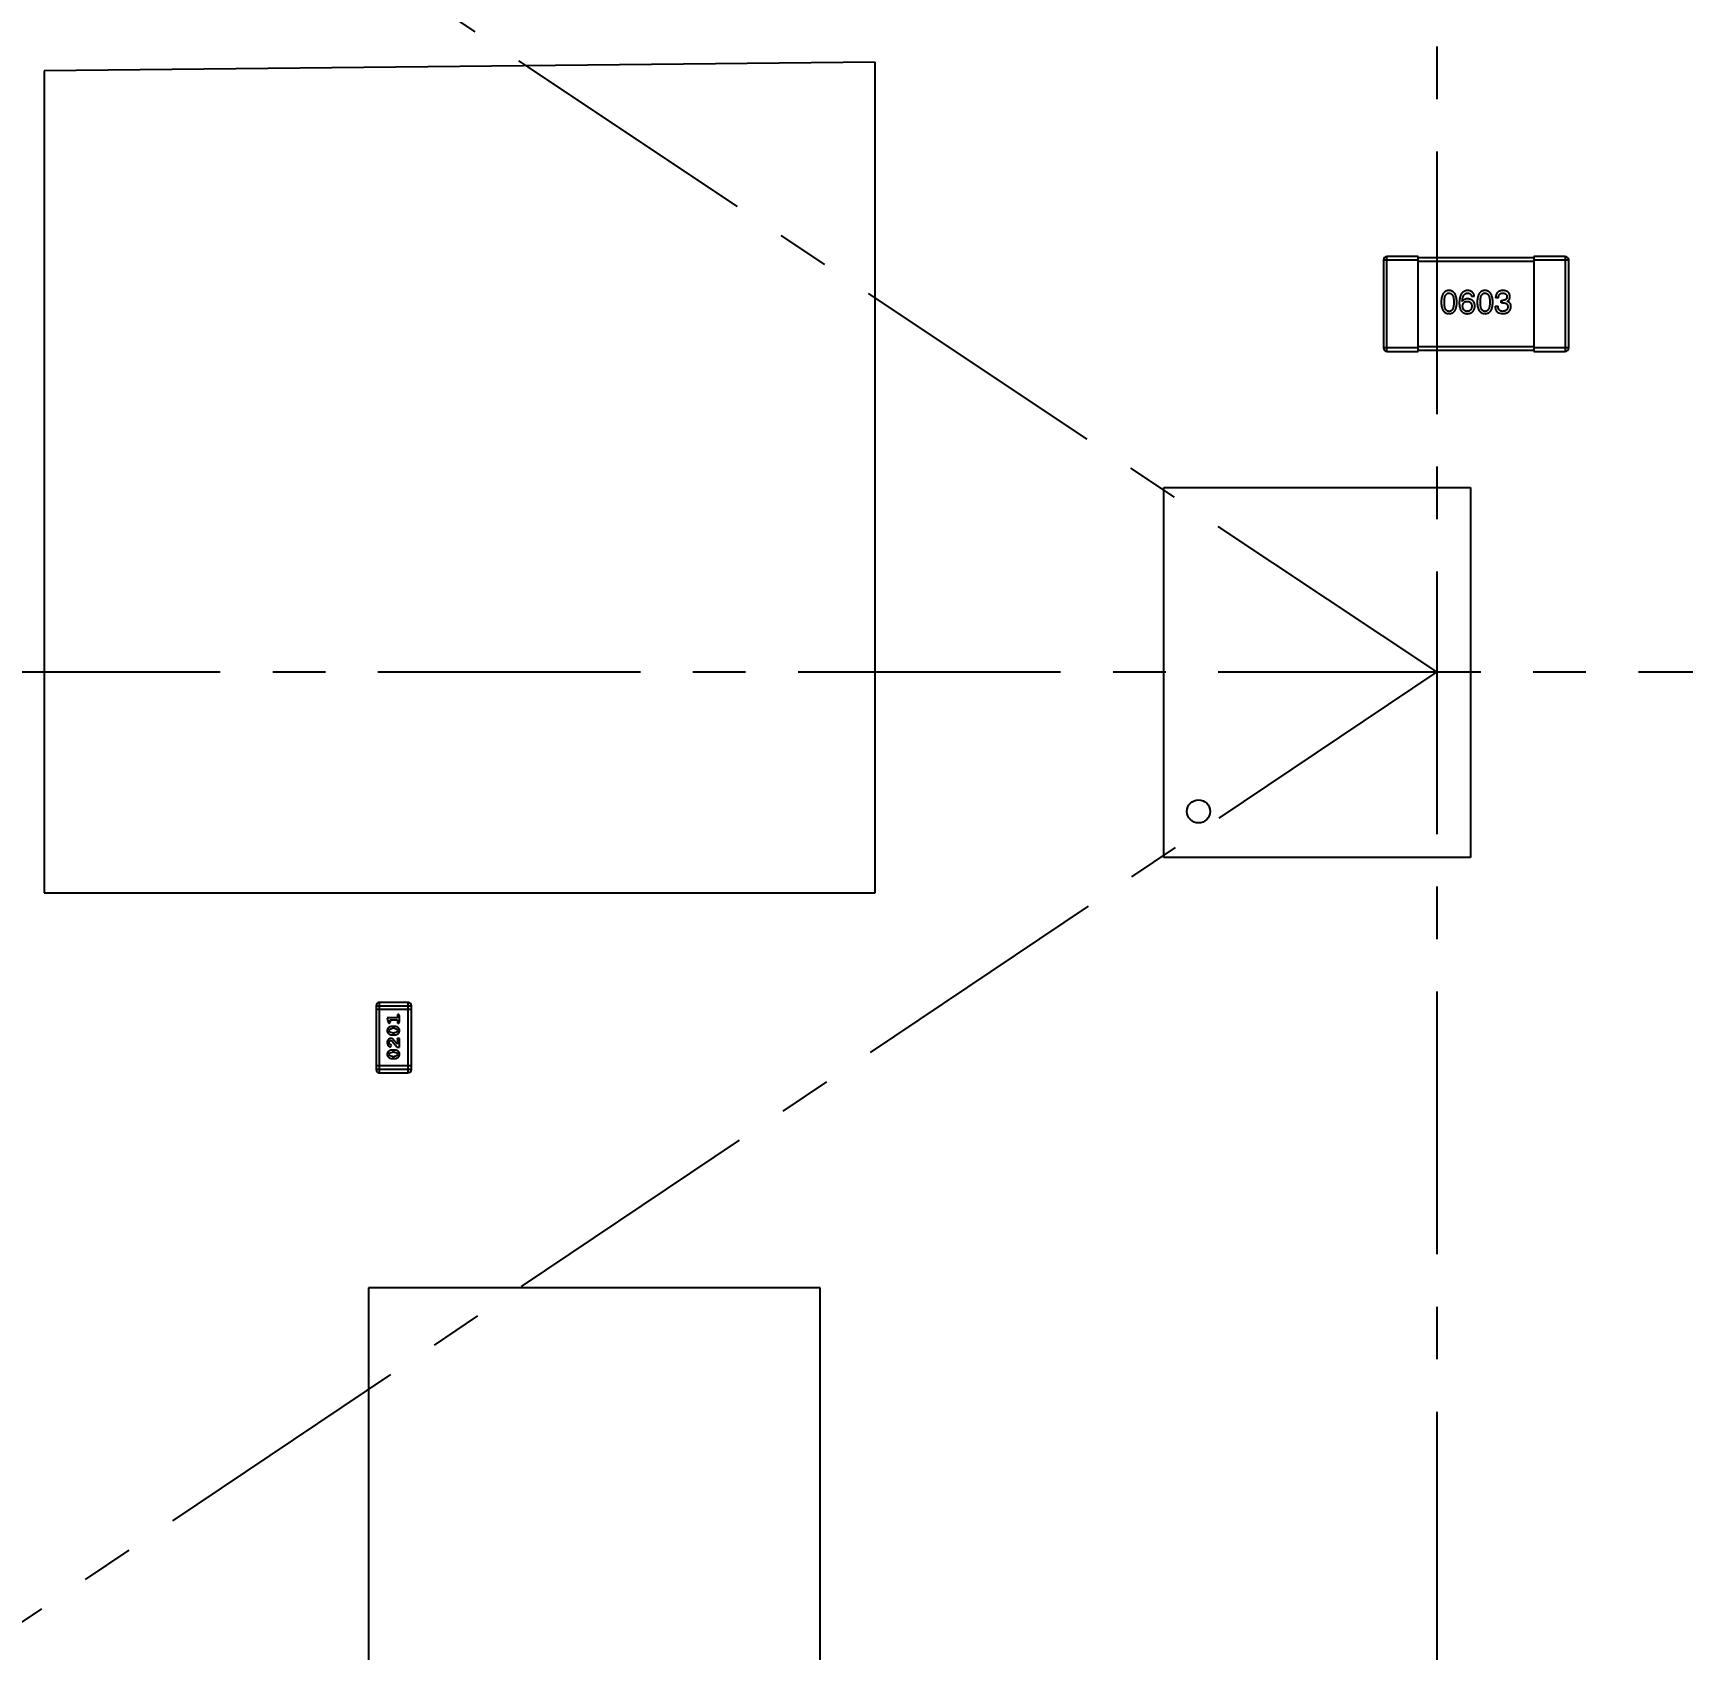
# Model space of a CAD drawing. Header units: millimetres. Extents: x -49 to 153, y -182 to -55.
# Drawn here: x 110.88 to 125.13, y -135.02 to -121.05 of the extents above; entities that cross this region are included whole.
import ezdxf

# ---------------------------------------------------------------- set-up
doc = ezdxf.new("R2010")
doc.units = ezdxf.units.MM
doc.header["$LTSCALE"] = 1.21
doc.header["$MEASUREMENT"] = 0
doc.header["$PDMODE"] = 3
doc.header["$PDSIZE"] = 0.3125
doc.linetypes.add('CENTER', pattern=[0.6, 0.375, -0.075, 0.075, -0.075])
doc.layers.get('0').update_dxf_attribs({"linetype": 'CONTINUOUS'})
doc.layers.get('DEFPOINTS').update_dxf_attribs({"linetype": 'CONTINUOUS'})
doc.layers.add('Dim', color=3, linetype='CONTINUOUS', lineweight=25)
doc.styles.get("Standard").update_dxf_attribs({"font": 'txt', "width": 0.8})
doc.dimstyles.get("Standard").update_dxf_attribs({"dimtxt": 0.15625, "dimasz": 0.1875, "dimexe": 0.125, "dimexo": 0.0625, "dimgap": 0.09, "dimtad": 0, "dimtih": 1, "dimtoh": 1, "dimzin": 4, "dimdsep": 46, "dimtxsty": 'Standard', "dimblk": '_FILLED', "dimblk1": '_FILLED', "dimblk2": '_FILLED', "dimcen": 0.09, "dimazin": 1, "dimtp": 0.01, "dimtm": 0.01, "dimtfac": 1, "dimtofl": 0, "dimtmove": 0, "dimatfit": 3, "dimldrblk": '_FILLED', "dimfxl": 1, "dimtolj": 1, "dimtzin": 4, "dimarcsym": 0})

# ---------------------------------------------------------------- blocks, each defined once
blk = doc.blocks.new('_FILLED')
at = {"color": 0, "linetype": 'ByBlock'}
blk.add_solid([(0, 0), (-1, 0.1667), (-1, -0.1667)], dxfattribs=at)
blk = doc.blocks.new('*D70')
at = {"layer": 'DEFPOINTS', "color": 0}
for p in [(123.008, -106.074), (91.696, -126.574), (95.709, -126.574)]:
    blk.add_point(p, dxfattribs=at)
at = {"layer": 'Dim', "color": 0, "lineweight": -2}
for p, q in [((122.946, -106.074), (91.571, -106.074)), ((91.696, -107.574), (91.696, -114.034)), ((91.696, -125.074), (91.696, -118.614)), ((95.647, -126.574), (91.571, -126.574))]:
    blk.add_line(p, q, dxfattribs=at)
at = {"layer": 'Dim', "color": 0, "lineweight": -2, "xscale": 1.5, "yscale": 1.5, "zscale": 1.5}
for p, rotation in [((91.696, -106.074), 90), ((91.696, -126.574), 270)]:
    blk.add_blockref('_FILLED', p, dxfattribs=dict(at, rotation=rotation))
at = {"layer": 'Dim', "color": 0, "insert": (91.696, -116.324), "char_height": 1.5, "attachment_point": 5, "rotation": 90, "line_spacing_factor": 1.5}
blk.add_mtext('\\A1;20.50', dxfattribs=at)
blk = doc.blocks.new('*D72')
at = {"layer": 'DEFPOINTS', "color": 0}
for p in [(86.192, -126.574), (96.785, -126.574), (113.401, -145.255)]:
    blk.add_point(p, dxfattribs=at)
at = {"layer": 'Dim', "color": 0, "lineweight": -2}
for p, q in [((96.723, -126.574), (86.067, -126.574)), ((86.192, -128.074), (86.192, -133.625)), ((86.192, -143.755), (86.192, -138.205)), ((113.339, -145.255), (86.067, -145.255))]:
    blk.add_line(p, q, dxfattribs=at)
at = {"layer": 'Dim', "color": 0, "lineweight": -2, "xscale": 1.5, "yscale": 1.5, "zscale": 1.5}
for p, rotation in [((86.192, -126.574), 90), ((86.192, -145.255), 270)]:
    blk.add_blockref('_FILLED', p, dxfattribs=dict(at, rotation=rotation))
at = {"layer": 'Dim', "color": 0, "insert": (86.192, -135.915), "char_height": 1.5, "attachment_point": 5, "rotation": 90, "line_spacing_factor": 1.5}
blk.add_mtext('\\A1;18.68', dxfattribs=at)
blk = doc.blocks.new('*D78')
at = {"layer": 'DEFPOINTS', "color": 0}
for p in [(146.8, -131.067), (123.008, -153.378), (123.008, -165.007)]:
    blk.add_point(p, dxfattribs=at)
at = {"layer": 'Dim', "color": 0, "lineweight": -2}
for p, q in [((146.8, -131.13), (146.8, -165.132)), ((123.008, -153.44), (123.008, -165.132)), ((124.508, -165.007), (133.014, -165.007)), ((145.3, -165.007), (136.794, -165.007))]:
    blk.add_line(p, q, dxfattribs=at)
at = {"layer": 'Dim', "color": 0, "lineweight": -2, "xscale": 1.5, "yscale": 1.5, "zscale": 1.5, "rotation": 180}
blk.add_blockref('_FILLED', (123.008, -165.007), dxfattribs=at)
at = {"layer": 'Dim', "color": 0, "lineweight": -2, "xscale": 1.5, "yscale": 1.5, "zscale": 1.5}
blk.add_blockref('_FILLED', (146.8, -165.007), dxfattribs=at)
at = {"layer": 'Dim', "color": 0, "insert": (134.904, -165.007), "char_height": 1.5, "attachment_point": 5, "line_spacing_factor": 1.5}
blk.add_mtext('\\A1;23.8', dxfattribs=at)
blk = doc.blocks.new('*D79')
at = {"layer": 'DEFPOINTS', "color": 0}
for p in [(103.988, -113.91), (95.946, -118.389), (95.709, -126.574), (123.008, -126.574), (150.698, -126.574)]:
    blk.add_point(p, dxfattribs=at)
at = {"layer": 'Dim', "color": 0, "lineweight": -2}
for p, q in [((103.936, -113.875), (99.37, -110.835)), ((95.647, -126.574), (94.61, -126.574))]:
    blk.add_line(p, q, dxfattribs=at)
for start, end in [(149.3821, 160.1502), (166.1919, 176.9599)]:
    blk.add_arc((123.008, -126.574), 28.273, start, end, dxfattribs=at)
at = {"layer": 'Dim', "color": 0, "lineweight": -2, "xscale": 1.5, "yscale": 1.5, "zscale": 1.5}
for p, rotation in [((99.474, -110.904), 57.86208909579157), ((94.735, -126.574), 268.4799565881056)]:
    blk.add_blockref('_FILLED', p, dxfattribs=dict(at, rotation=rotation))
at = {"layer": 'Dim', "color": 0, "insert": (95.946, -118.389), "char_height": 1.5, "attachment_point": 5, "rotation": 73.171}
blk.add_mtext('\\A1;34%%d', dxfattribs=at)
blk = doc.blocks.new('*D80')
at = {"layer": 'DEFPOINTS', "color": 0}
for p in [(95.709, -126.574), (123.008, -126.574), (150.698, -126.574), (95.977, -134.809), (104.099, -139.273)]:
    blk.add_point(p, dxfattribs=at)
at = {"layer": 'Dim', "color": 0, "lineweight": -2}
for p, q in [((95.647, -126.574), (94.626, -126.574)), ((104.047, -139.308), (99.446, -142.398))]:
    blk.add_line(p, q, dxfattribs=at)
for start, end in [(183.0418, 193.9194), (199.9645, 210.8421)]:
    blk.add_arc((123.008, -126.574), 28.257, start, end, dxfattribs=at)
at = {"layer": 'Dim', "color": 0, "lineweight": -2, "xscale": 1.5, "yscale": 1.5, "zscale": 1.5}
for p, rotation in [((94.751, -126.574), 91.52090279416298), ((99.55, -142.328), 302.3630280277945)]:
    blk.add_blockref('_FILLED', p, dxfattribs=dict(at, rotation=rotation))
at = {"layer": 'Dim', "color": 0, "insert": (95.977, -134.809), "char_height": 1.5, "attachment_point": 5, "rotation": 286.942}
blk.add_mtext('\\A1;34%%d', dxfattribs=at)
blk = doc.blocks.new('*D86')
at = {"layer": 'DEFPOINTS', "color": 0}
for p in [(99.993, -126.574), (123.008, -153.503), (123.008, -165.007)]:
    blk.add_point(p, dxfattribs=at)
at = {"layer": 'Dim', "color": 0, "lineweight": -2}
for p, q in [((99.993, -126.637), (99.993, -165.132)), ((123.008, -153.565), (123.008, -165.132)), ((101.493, -165.007), (109.71, -165.007)), ((121.508, -165.007), (113.29, -165.007))]:
    blk.add_line(p, q, dxfattribs=at)
at = {"layer": 'Dim', "color": 0, "lineweight": -2, "xscale": 1.5, "yscale": 1.5, "zscale": 1.5, "rotation": 180}
blk.add_blockref('_FILLED', (99.993, -165.007), dxfattribs=at)
at = {"layer": 'Dim', "color": 0, "lineweight": -2, "xscale": 1.5, "yscale": 1.5, "zscale": 1.5}
blk.add_blockref('_FILLED', (123.008, -165.007), dxfattribs=at)
at = {"layer": 'Dim', "color": 0, "insert": (111.5, -165.007), "char_height": 1.5, "attachment_point": 5, "line_spacing_factor": 1.5}
blk.add_mtext('\\A1;23.0', dxfattribs=at)
blk = doc.blocks.new('*D87')
at = {"layer": 'DEFPOINTS', "color": 0}
for p in [(123.005, -103.562), (83.971, -149.587), (123.005, -149.587)]:
    blk.add_point(p, dxfattribs=at)
at = {"layer": 'Dim', "color": 0, "lineweight": -2}
for p, q in [((122.942, -103.562), (83.846, -103.562)), ((83.971, -105.062), (83.971, -124.184)), ((83.971, -148.087), (83.971, -128.964)), ((122.942, -149.587), (83.846, -149.587))]:
    blk.add_line(p, q, dxfattribs=at)
at = {"layer": 'Dim', "color": 0, "lineweight": -2, "xscale": 1.5, "yscale": 1.5, "zscale": 1.5}
for p, rotation in [((83.971, -103.562), 90), ((83.971, -149.587), 270)]:
    blk.add_blockref('_FILLED', p, dxfattribs=dict(at, rotation=rotation))
at = {"layer": 'Dim', "color": 0, "insert": (83.971, -126.574), "char_height": 1.5, "attachment_point": 5, "rotation": 90, "line_spacing_factor": 1.5}
blk.add_mtext('\\A1;%%C46.0', dxfattribs=at)

msp = doc.modelspace()

# ---------------------------------------------------------------- linework, layer by layer
at = {"color": 4, "linetype": 'CENTER', "ltscale": 5}
for p, q in [((123.008, -100.297), (123.008, -153.378)), ((123.008, -126.574), (103.988, -113.91)), ((95.709, -126.574), (150.698, -126.574)), ((123.008, -126.574), (104.099, -139.273))]:
    msp.add_line(p, q, dxfattribs=at)
at = {"color": 6, "linetype": 'Continuous'}
for p, q in [((118.155, -121.304), (110.976, -121.38)), ((110.976, -121.38), (110.977, -128.484)), ((118.156, -128.483), (118.155, -121.304)), ((122.547, -123.014), (122.547, -123.774)), ((122.547, -123.014), (122.847, -123.014)), ((122.577, -123.804), (122.577, -122.984)), ((122.847, -122.984), (122.577, -122.984)), ((122.847, -123.804), (122.847, -122.984)), ((123.847, -122.994), (122.847, -122.994)), ((122.847, -123.024), (123.847, -123.024)), ((123.847, -122.984), (123.847, -123.804)), ((124.117, -122.984), (123.847, -122.984)), ((123.847, -123.014), (124.147, -123.014)), ((124.117, -122.984), (124.117, -123.804)), ((124.147, -123.774), (124.147, -123.014)), ((123.228, -123.374), (123.227, -123.373)), ((123.332, -123.33), (123.308, -123.33)), ((123.54, -123.342), (123.516, -123.342)), ((123.564, -123.384), (123.564, -123.363)), ((123.564, -123.363), (123.577, -123.363)), ((123.616, -123.37), (123.616, -123.371)), ((123.512, -123.414), (123.537, -123.414)), ((123.541, -123.471), (123.577, -123.478)), ((123.576, -123.384), (123.564, -123.384)), ((122.847, -123.774), (122.547, -123.774)), ((122.577, -123.804), (122.847, -123.804)), ((123.847, -123.764), (122.847, -123.764)), ((122.847, -123.794), (123.847, -123.794)), ((124.147, -123.774), (123.847, -123.774)), ((123.847, -123.804), (124.117, -123.804)), ((120.649, -128.179), (120.648, -124.979)), ((120.648, -124.979), (123.298, -124.979)), ((123.298, -124.979), (123.299, -128.179)), ((123.299, -128.179), (120.649, -128.179)), ((110.977, -128.484), (118.156, -128.483)), ((113.844, -129.46), (113.844, -130.009)), ((113.844, -129.46), (114.149, -129.46)), ((114.149, -129.491), (113.844, -129.491)), ((113.874, -130.039), (113.874, -129.43)), ((114.118, -129.43), (113.874, -129.43)), ((114.118, -129.43), (114.118, -130.039)), ((114.149, -130.009), (114.149, -129.46)), ((113.94, -129.563), (113.949, -129.6)), ((114.028, -129.563), (113.94, -129.563)), ((113.959, -129.609), (113.968, -129.601)), ((113.967, -129.595), (113.963, -129.58)), ((113.963, -129.58), (114.028, -129.58)), ((113.968, -129.601), (113.967, -129.595)), ((114.002, -129.637), (113.984, -129.637)), ((114.028, -129.546), (114.028, -129.563)), ((114.028, -129.58), (114.028, -129.598)), ((114.045, -129.598), (114.045, -129.546)), ((113.957, -129.674), (113.962, -129.662)), ((113.963, -129.686), (113.957, -129.674)), ((113.962, -129.793), (113.957, -129.778)), ((113.962, -129.662), (113.984, -129.654)), ((113.984, -129.694), (113.963, -129.686)), ((113.971, -129.758), (113.981, -129.763)), ((113.981, -129.763), (114.026, -129.818)), ((114.002, -129.654), (113.984, -129.654)), ((113.984, -129.694), (114.002, -129.694)), ((113.984, -129.711), (114.002, -129.711)), ((114.028, -129.791), (114.001, -129.758)), ((114.002, -129.654), (114.023, -129.662)), ((114.024, -129.686), (114.002, -129.694)), ((114.023, -129.662), (114.029, -129.674)), ((114.029, -129.674), (114.024, -129.686)), ((114.024, -129.75), (114.028, -129.755)), ((114.028, -129.755), (114.028, -129.791)), ((114.045, -129.741), (114.037, -129.741)), ((114.045, -129.818), (114.045, -129.741)), ((113.957, -129.879), (113.962, -129.866)), ((113.963, -129.891), (113.957, -129.879)), ((113.971, -129.798), (113.962, -129.793)), ((113.962, -129.866), (113.984, -129.859)), ((113.984, -129.898), (113.963, -129.891)), ((113.969, -129.815), (113.977, -129.806)), ((113.977, -129.806), (113.971, -129.798)), ((114.002, -129.842), (113.984, -129.842)), ((114.002, -129.859), (113.984, -129.859)), ((113.984, -129.898), (114.002, -129.898)), ((113.984, -129.916), (114.002, -129.916)), ((114.002, -129.859), (114.023, -129.866)), ((114.024, -129.891), (114.002, -129.898)), ((114.023, -129.866), (114.029, -129.878)), ((114.029, -129.878), (114.024, -129.891)), ((114.026, -129.818), (114.045, -129.818)), ((114.149, -129.978), (113.844, -129.978)), ((114.149, -130.009), (113.844, -130.009)), ((113.874, -130.039), (114.118, -130.039)), ((113.779, -131.897), (113.779, -136.998)), ((117.68, -131.897), (113.779, -131.897)), ((117.68, -136.998), (117.68, -131.897))]:
    msp.add_line(p, q, dxfattribs=at)
msp.add_circle((120.949, -127.779), 0.1, dxfattribs=at)
at = {"color": 7, "linetype": 'Continuous'}
msp.add_arc((123.008, -126.574), 24.48, 100.9793, 79.0159, dxfattribs=at)
at = {"color": 6, "linetype": 'Continuous'}
for centre, radius, start, end in [((122.577, -123.014), 0.03, 90.0045, 180.0045), ((124.117, -123.014), 0.03, 0.0045, 90.0045), ((122.577, -123.774), 0.03, 180.0045, 270.0045), ((124.117, -123.774), 0.03, 270.0045, 0.0045), ((113.874, -129.46), 0.0305, 90.0045, 180.0045), ((114.118, -129.46), 0.0305, 0.0045, 90.0045), ((113.874, -130.009), 0.0305, 180.0045, 270.0045), ((114.118, -130.009), 0.0305, 270.0045, 0.0045)]:
    msp.add_arc(centre, radius, start, end, dxfattribs=at)
for points, knots in [([(123.113, -123.278), (123.111, -123.278), (123.105, -123.278), (123.098, -123.279), (123.091, -123.281), (123.084, -123.284), (123.078, -123.288), (123.073, -123.292), (123.068, -123.297), (123.063, -123.304), (123.059, -123.31), (123.056, -123.318), (123.053, -123.326), (123.05, -123.335), (123.048, -123.345), (123.047, -123.356), (123.046, -123.367), (123.046, -123.375), (123.046, -123.379)], [0, 0, 0, 0, 0.057911, 0.113262, 0.165956, 0.217443, 0.268511, 0.319665, 0.372, 0.426129, 0.483365, 0.543779, 0.607756, 0.676562, 0.749704, 0.827713, 0.911177, 1, 1, 1, 1]), ([(123.073, -123.379), (123.073, -123.376), (123.073, -123.37), (123.073, -123.361), (123.074, -123.353), (123.075, -123.345), (123.077, -123.338), (123.078, -123.331), (123.08, -123.325), (123.083, -123.32), (123.085, -123.316), (123.088, -123.312), (123.092, -123.308), (123.095, -123.305), (123.099, -123.303), (123.104, -123.302), (123.108, -123.301), (123.112, -123.301), (123.113, -123.3)], [0, 0, 0, 0, 0.096452, 0.187278, 0.271765, 0.350519, 0.423437, 0.491321, 0.554011, 0.612224, 0.666281, 0.717003, 0.764884, 0.811423, 0.856783, 0.902993, 0.950236, 1, 1, 1, 1]), ([(123.181, -123.379), (123.181, -123.375), (123.181, -123.367), (123.179, -123.356), (123.178, -123.345), (123.176, -123.336), (123.173, -123.327), (123.17, -123.318), (123.167, -123.311), (123.163, -123.304), (123.158, -123.298), (123.153, -123.293), (123.148, -123.288), (123.142, -123.285), (123.135, -123.282), (123.128, -123.279), (123.121, -123.278), (123.116, -123.278), (123.113, -123.278)], [0, 0, 0, 0, 0.088475, 0.171606, 0.249595, 0.322626, 0.391327, 0.455765, 0.516374, 0.573675, 0.628522, 0.681161, 0.732559, 0.783563, 0.83504, 0.887639, 0.942585, 1, 1, 1, 1]), ([(123.113, -123.3), (123.115, -123.301), (123.118, -123.301), (123.123, -123.302), (123.127, -123.303), (123.132, -123.305), (123.135, -123.308), (123.139, -123.312), (123.142, -123.316), (123.145, -123.32), (123.147, -123.325), (123.149, -123.331), (123.151, -123.338), (123.152, -123.345), (123.153, -123.353), (123.154, -123.361), (123.155, -123.37), (123.155, -123.376), (123.155, -123.379)], [0, 0, 0, 0, 0.050604, 0.098688, 0.145699, 0.191791, 0.238625, 0.286717, 0.337546, 0.391814, 0.449755, 0.512106, 0.579685, 0.652048, 0.730262, 0.814146, 0.904281, 1, 1, 1, 1]), ([(123.274, -123.278), (123.271, -123.278), (123.266, -123.278), (123.258, -123.279), (123.25, -123.282), (123.243, -123.285), (123.237, -123.289), (123.231, -123.293), (123.226, -123.299), (123.221, -123.305), (123.217, -123.312), (123.213, -123.32), (123.21, -123.329), (123.207, -123.338), (123.205, -123.348), (123.204, -123.359), (123.202, -123.371), (123.202, -123.379), (123.202, -123.384)], [0, 0, 0, 0, 0.058957, 0.115262, 0.16907, 0.221312, 0.273147, 0.324961, 0.377649, 0.432026, 0.488925, 0.549039, 0.612912, 0.680653, 0.753056, 0.830314, 0.912483, 1, 1, 1, 1]), ([(123.227, -123.373), (123.227, -123.37), (123.228, -123.364), (123.229, -123.356), (123.23, -123.349), (123.232, -123.342), (123.234, -123.336), (123.236, -123.33), (123.238, -123.324), (123.241, -123.32), (123.244, -123.315), (123.247, -123.312), (123.251, -123.308), (123.255, -123.306), (123.26, -123.304), (123.264, -123.302), (123.269, -123.301), (123.272, -123.301), (123.274, -123.3)], [0, 0, 0, 0, 0.089218, 0.173709, 0.252753, 0.326963, 0.397099, 0.462534, 0.524018, 0.582178, 0.637235, 0.689955, 0.741228, 0.791618, 0.841661, 0.892925, 0.945259, 1, 1, 1, 1]), ([(123.274, -123.35), (123.272, -123.35), (123.266, -123.35), (123.259, -123.351), (123.252, -123.353), (123.246, -123.355), (123.241, -123.359), (123.236, -123.363), (123.232, -123.368), (123.229, -123.372), (123.228, -123.374)], [0, 0, 0, 0, 0.144617, 0.279572, 0.40596, 0.526097, 0.64389, 0.760003, 0.877724, 1, 1, 1, 1]), ([(123.23, -123.414), (123.231, -123.412), (123.231, -123.409), (123.231, -123.404), (123.233, -123.4), (123.234, -123.396), (123.235, -123.392), (123.237, -123.389), (123.239, -123.386), (123.242, -123.383), (123.244, -123.38), (123.247, -123.378), (123.251, -123.376), (123.254, -123.375), (123.258, -123.373), (123.262, -123.372), (123.266, -123.372), (123.269, -123.372), (123.271, -123.372)], [0, 0, 0, 0, 0.076072, 0.148369, 0.216753, 0.281358, 0.342792, 0.401604, 0.458929, 0.514444, 0.569818, 0.625343, 0.681554, 0.739608, 0.800134, 0.863477, 0.929547, 1, 1, 1, 1]), ([(123.271, -123.372), (123.272, -123.372), (123.275, -123.372), (123.28, -123.372), (123.284, -123.373), (123.287, -123.374), (123.291, -123.376), (123.294, -123.378), (123.297, -123.38), (123.299, -123.382), (123.302, -123.385), (123.304, -123.388), (123.306, -123.392), (123.307, -123.395), (123.308, -123.399), (123.309, -123.404), (123.31, -123.408), (123.31, -123.411), (123.31, -123.413)], [0, 0, 0, 0, 0.069884, 0.136529, 0.199638, 0.259844, 0.317774, 0.374356, 0.430026, 0.485148, 0.5409, 0.597889, 0.657472, 0.718614, 0.783613, 0.85129, 0.923712, 1, 1, 1, 1]), ([(123.332, -123.33), (123.332, -123.328), (123.331, -123.324), (123.33, -123.318), (123.329, -123.313), (123.327, -123.308), (123.324, -123.304), (123.321, -123.3), (123.318, -123.296), (123.315, -123.292), (123.311, -123.289), (123.307, -123.286), (123.302, -123.284), (123.297, -123.282), (123.292, -123.28), (123.286, -123.279), (123.28, -123.278), (123.276, -123.278), (123.274, -123.278)], [0, 0, 0, 0, 0.06947, 0.136096, 0.199592, 0.260665, 0.319672, 0.377156, 0.433415, 0.489984, 0.546535, 0.604276, 0.663499, 0.725182, 0.788953, 0.855683, 0.926216, 1, 1, 1, 1]), ([(123.274, -123.3), (123.276, -123.301), (123.281, -123.301), (123.287, -123.302), (123.292, -123.304), (123.297, -123.308), (123.301, -123.312), (123.304, -123.317), (123.307, -123.323), (123.308, -123.328), (123.308, -123.33)], [0, 0, 0, 0, 0.136586, 0.261496, 0.378089, 0.490612, 0.605522, 0.725767, 0.8561, 1, 1, 1, 1]), ([(123.336, -123.412), (123.336, -123.41), (123.336, -123.405), (123.335, -123.398), (123.334, -123.392), (123.332, -123.386), (123.33, -123.381), (123.327, -123.376), (123.324, -123.371), (123.32, -123.367), (123.316, -123.364), (123.311, -123.36), (123.306, -123.358), (123.301, -123.355), (123.295, -123.353), (123.288, -123.352), (123.281, -123.35), (123.277, -123.35), (123.274, -123.35)], [0, 0, 0, 0, 0.071527, 0.139094, 0.20346, 0.264939, 0.323904, 0.381383, 0.437591, 0.493343, 0.549401, 0.606085, 0.664838, 0.725424, 0.788712, 0.855452, 0.925772, 1, 1, 1, 1]), ([(123.424, -123.278), (123.422, -123.278), (123.416, -123.278), (123.409, -123.279), (123.402, -123.281), (123.395, -123.284), (123.389, -123.288), (123.384, -123.292), (123.379, -123.297), (123.374, -123.304), (123.37, -123.31), (123.367, -123.318), (123.364, -123.326), (123.361, -123.335), (123.359, -123.345), (123.358, -123.356), (123.357, -123.367), (123.357, -123.375), (123.356, -123.379)], [0, 0, 0, 0, 0.057911, 0.113262, 0.165956, 0.217443, 0.268511, 0.319665, 0.372, 0.426129, 0.483365, 0.543779, 0.607756, 0.676562, 0.749704, 0.827713, 0.911177, 1, 1, 1, 1]), ([(123.384, -123.379), (123.384, -123.376), (123.384, -123.37), (123.384, -123.361), (123.385, -123.353), (123.386, -123.345), (123.388, -123.338), (123.389, -123.331), (123.391, -123.325), (123.394, -123.32), (123.396, -123.316), (123.399, -123.312), (123.403, -123.308), (123.406, -123.305), (123.41, -123.303), (123.415, -123.302), (123.419, -123.301), (123.423, -123.301), (123.424, -123.3)], [0, 0, 0, 0, 0.096452, 0.187278, 0.271765, 0.350519, 0.423437, 0.491321, 0.554011, 0.612224, 0.666281, 0.717003, 0.764884, 0.811423, 0.856783, 0.902993, 0.950236, 1, 1, 1, 1]), ([(123.492, -123.379), (123.492, -123.375), (123.491, -123.367), (123.49, -123.356), (123.489, -123.345), (123.487, -123.336), (123.484, -123.327), (123.481, -123.318), (123.478, -123.311), (123.474, -123.304), (123.469, -123.298), (123.464, -123.293), (123.459, -123.288), (123.453, -123.285), (123.446, -123.282), (123.439, -123.279), (123.432, -123.278), (123.427, -123.278), (123.424, -123.278)], [0, 0, 0, 0, 0.088475, 0.171606, 0.249595, 0.322626, 0.391327, 0.455765, 0.516374, 0.573675, 0.628522, 0.681161, 0.732559, 0.783563, 0.83504, 0.887639, 0.942585, 1, 1, 1, 1]), ([(123.424, -123.3), (123.426, -123.301), (123.429, -123.301), (123.434, -123.302), (123.438, -123.303), (123.442, -123.305), (123.446, -123.308), (123.45, -123.311), (123.453, -123.316), (123.455, -123.32), (123.458, -123.325), (123.46, -123.331), (123.462, -123.338), (123.463, -123.345), (123.464, -123.353), (123.465, -123.361), (123.466, -123.37), (123.466, -123.376), (123.466, -123.379)], [0, 0, 0, 0, 0.050604, 0.098688, 0.145699, 0.191791, 0.238625, 0.286717, 0.337546, 0.391814, 0.449755, 0.512106, 0.579685, 0.652048, 0.730262, 0.814146, 0.904281, 1, 1, 1, 1]), ([(123.58, -123.277), (123.577, -123.278), (123.572, -123.278), (123.565, -123.279), (123.558, -123.28), (123.552, -123.282), (123.547, -123.284), (123.541, -123.287), (123.537, -123.29), (123.533, -123.294), (123.529, -123.298), (123.526, -123.303), (123.523, -123.308), (123.52, -123.314), (123.519, -123.321), (123.517, -123.327), (123.516, -123.334), (123.516, -123.339), (123.516, -123.342)], [0, 0, 0, 0, 0.073232, 0.142595, 0.207997, 0.270074, 0.329156, 0.386529, 0.441846, 0.496976, 0.551877, 0.607941, 0.665637, 0.725446, 0.788542, 0.855101, 0.925196, 1, 1, 1, 1]), ([(123.54, -123.342), (123.54, -123.34), (123.54, -123.337), (123.541, -123.332), (123.542, -123.328), (123.543, -123.324), (123.544, -123.32), (123.546, -123.317), (123.548, -123.314), (123.55, -123.311), (123.553, -123.308), (123.556, -123.306), (123.559, -123.304), (123.562, -123.303), (123.566, -123.302), (123.57, -123.301), (123.574, -123.301), (123.577, -123.3), (123.578, -123.3)], [0, 0, 0, 0, 0.078134, 0.15164, 0.221358, 0.286689, 0.348614, 0.407697, 0.464247, 0.520153, 0.574432, 0.629291, 0.684538, 0.742032, 0.801329, 0.863637, 0.930123, 1, 1, 1, 1]), ([(123.615, -123.331), (123.614, -123.332), (123.614, -123.335), (123.614, -123.338), (123.613, -123.341), (123.612, -123.344), (123.611, -123.347), (123.609, -123.35), (123.607, -123.352), (123.605, -123.354), (123.602, -123.356), (123.6, -123.358), (123.597, -123.359), (123.593, -123.36), (123.59, -123.361), (123.586, -123.362), (123.582, -123.363), (123.579, -123.363), (123.577, -123.363)], [0, 0, 0, 0, 0.067741, 0.131599, 0.192143, 0.249977, 0.306453, 0.361639, 0.416449, 0.471489, 0.527582, 0.584873, 0.644974, 0.70814, 0.77492, 0.845909, 0.920585, 1, 1, 1, 1]), ([(123.578, -123.3), (123.58, -123.301), (123.583, -123.301), (123.586, -123.301), (123.59, -123.302), (123.593, -123.303), (123.597, -123.304), (123.599, -123.305), (123.602, -123.307), (123.604, -123.309), (123.607, -123.311), (123.608, -123.313), (123.61, -123.315), (123.612, -123.318), (123.613, -123.321), (123.614, -123.324), (123.614, -123.328), (123.614, -123.33), (123.615, -123.331)], [0, 0, 0, 0, 0.078051, 0.151197, 0.220412, 0.286742, 0.34933, 0.409464, 0.467368, 0.52298, 0.578639, 0.633998, 0.690142, 0.746855, 0.805868, 0.867776, 0.932345, 1, 1, 1, 1]), ([(123.64, -123.329), (123.64, -123.327), (123.639, -123.323), (123.638, -123.317), (123.637, -123.312), (123.635, -123.307), (123.633, -123.303), (123.63, -123.299), (123.627, -123.295), (123.623, -123.291), (123.619, -123.288), (123.615, -123.286), (123.61, -123.283), (123.605, -123.281), (123.599, -123.28), (123.593, -123.279), (123.586, -123.278), (123.582, -123.278), (123.58, -123.277)], [0, 0, 0, 0, 0.067521, 0.132139, 0.193339, 0.252064, 0.309083, 0.364848, 0.420021, 0.475612, 0.532002, 0.589602, 0.649896, 0.712634, 0.778603, 0.848416, 0.922155, 1, 1, 1, 1]), ([(123.616, -123.37), (123.618, -123.369), (123.621, -123.368), (123.626, -123.364), (123.63, -123.36), (123.634, -123.355), (123.636, -123.349), (123.638, -123.343), (123.64, -123.336), (123.64, -123.331), (123.64, -123.329)], [0, 0, 0, 0, 0.125227, 0.244792, 0.361427, 0.478215, 0.59667, 0.722058, 0.856314, 1, 1, 1, 1]), ([(123.648, -123.416), (123.648, -123.415), (123.648, -123.412), (123.648, -123.408), (123.647, -123.404), (123.646, -123.4), (123.645, -123.397), (123.644, -123.394), (123.642, -123.39), (123.64, -123.388), (123.638, -123.385), (123.636, -123.382), (123.633, -123.38), (123.63, -123.378), (123.627, -123.376), (123.623, -123.374), (123.62, -123.373), (123.617, -123.372), (123.616, -123.371)], [0, 0, 0, 0, 0.071215, 0.138707, 0.20396, 0.266995, 0.327734, 0.387609, 0.445602, 0.503345, 0.561136, 0.618597, 0.677672, 0.738255, 0.799989, 0.863961, 0.930555, 1, 1, 1, 1]), ([(123.046, -123.379), (123.046, -123.383), (123.046, -123.391), (123.047, -123.402), (123.048, -123.412), (123.05, -123.422), (123.053, -123.43), (123.056, -123.438), (123.059, -123.446), (123.063, -123.452), (123.068, -123.458), (123.073, -123.463), (123.078, -123.468), (123.084, -123.471), (123.091, -123.474), (123.098, -123.476), (123.105, -123.477), (123.111, -123.477), (123.113, -123.478)], [0, 0, 0, 0, 0.087693, 0.170223, 0.247496, 0.319826, 0.387768, 0.451403, 0.511459, 0.568358, 0.622671, 0.675251, 0.726739, 0.778422, 0.830759, 0.884394, 0.940865, 1, 1, 1, 1]), ([(123.113, -123.458), (123.112, -123.458), (123.108, -123.458), (123.104, -123.457), (123.099, -123.455), (123.096, -123.453), (123.092, -123.45), (123.088, -123.447), (123.085, -123.443), (123.083, -123.438), (123.08, -123.433), (123.078, -123.427), (123.077, -123.421), (123.075, -123.413), (123.074, -123.406), (123.073, -123.397), (123.073, -123.389), (123.073, -123.382), (123.073, -123.379)], [0, 0, 0, 0, 0.049766, 0.097012, 0.143225, 0.188786, 0.235079, 0.282962, 0.333687, 0.387747, 0.445963, 0.508657, 0.576545, 0.649868, 0.72822, 0.812712, 0.903543, 1, 1, 1, 1]), ([(123.113, -123.478), (123.116, -123.477), (123.121, -123.477), (123.129, -123.476), (123.136, -123.474), (123.142, -123.471), (123.148, -123.468), (123.154, -123.463), (123.159, -123.458), (123.163, -123.452), (123.167, -123.446), (123.171, -123.438), (123.174, -123.43), (123.176, -123.422), (123.178, -123.412), (123.18, -123.402), (123.181, -123.391), (123.181, -123.383), (123.181, -123.379)], [0, 0, 0, 0, 0.059134, 0.115603, 0.169236, 0.221572, 0.273254, 0.32474, 0.377319, 0.431815, 0.488555, 0.548609, 0.612242, 0.680182, 0.75251, 0.829782, 0.91231, 1, 1, 1, 1]), ([(123.155, -123.379), (123.155, -123.382), (123.155, -123.388), (123.154, -123.397), (123.153, -123.405), (123.152, -123.413), (123.151, -123.42), (123.149, -123.426), (123.147, -123.432), (123.145, -123.438), (123.142, -123.442), (123.139, -123.446), (123.135, -123.45), (123.132, -123.453), (123.127, -123.455), (123.123, -123.457), (123.118, -123.458), (123.115, -123.458), (123.113, -123.458)], [0, 0, 0, 0, 0.094834, 0.184067, 0.267029, 0.344713, 0.417334, 0.484367, 0.546941, 0.604717, 0.65953, 0.710539, 0.759381, 0.806382, 0.853027, 0.900623, 0.949121, 1, 1, 1, 1]), ([(123.202, -123.384), (123.202, -123.387), (123.202, -123.394), (123.203, -123.404), (123.204, -123.413), (123.206, -123.422), (123.207, -123.43), (123.21, -123.438), (123.213, -123.445), (123.215, -123.449), (123.216, -123.451)], [0, 0, 0, 0, 0.151498, 0.29521, 0.430242, 0.557137, 0.677306, 0.790845, 0.898111, 1, 1, 1, 1]), ([(123.216, -123.451), (123.218, -123.453), (123.221, -123.457), (123.226, -123.462), (123.232, -123.467), (123.238, -123.471), (123.245, -123.473), (123.252, -123.476), (123.26, -123.477), (123.265, -123.477), (123.268, -123.478)], [0, 0, 0, 0, 0.125033, 0.246266, 0.36603, 0.485265, 0.606781, 0.732144, 0.862551, 1, 1, 1, 1]), ([(123.272, -123.458), (123.27, -123.458), (123.267, -123.458), (123.263, -123.457), (123.259, -123.456), (123.255, -123.455), (123.251, -123.453), (123.248, -123.451), (123.245, -123.449), (123.242, -123.446), (123.239, -123.444), (123.237, -123.44), (123.235, -123.437), (123.234, -123.433), (123.233, -123.429), (123.232, -123.424), (123.231, -123.419), (123.231, -123.416), (123.23, -123.414)], [0, 0, 0, 0, 0.070403, 0.137196, 0.200053, 0.260887, 0.31876, 0.37535, 0.430743, 0.485927, 0.541678, 0.598832, 0.657726, 0.719441, 0.783504, 0.851852, 0.923533, 1, 1, 1, 1]), ([(123.268, -123.478), (123.27, -123.478), (123.276, -123.478), (123.284, -123.477), (123.291, -123.476), (123.297, -123.474), (123.303, -123.472), (123.308, -123.469), (123.313, -123.465), (123.316, -123.463), (123.317, -123.461)], [0, 0, 0, 0, 0.156782, 0.301945, 0.436395, 0.561474, 0.678489, 0.78853, 0.894967, 1, 1, 1, 1]), ([(123.31, -123.413), (123.31, -123.415), (123.31, -123.418), (123.309, -123.423), (123.308, -123.428), (123.307, -123.432), (123.306, -123.436), (123.304, -123.439), (123.302, -123.443), (123.3, -123.446), (123.297, -123.448), (123.294, -123.451), (123.291, -123.453), (123.288, -123.454), (123.284, -123.456), (123.28, -123.457), (123.276, -123.457), (123.273, -123.458), (123.272, -123.458)], [0, 0, 0, 0, 0.078863, 0.153308, 0.223539, 0.289857, 0.35341, 0.413572, 0.471721, 0.528235, 0.584279, 0.638781, 0.69466, 0.751251, 0.809198, 0.869697, 0.933318, 1, 1, 1, 1]), ([(123.317, -123.461), (123.318, -123.459), (123.321, -123.456), (123.326, -123.45), (123.329, -123.445), (123.332, -123.439), (123.334, -123.432), (123.335, -123.426), (123.336, -123.419), (123.336, -123.414), (123.336, -123.412)], [0, 0, 0, 0, 0.129393, 0.255335, 0.378531, 0.500878, 0.622934, 0.746191, 0.87096, 1, 1, 1, 1]), ([(123.356, -123.379), (123.357, -123.383), (123.357, -123.391), (123.358, -123.402), (123.359, -123.412), (123.361, -123.422), (123.364, -123.43), (123.367, -123.438), (123.37, -123.446), (123.374, -123.452), (123.379, -123.458), (123.384, -123.463), (123.389, -123.468), (123.395, -123.471), (123.402, -123.474), (123.409, -123.476), (123.416, -123.477), (123.422, -123.477), (123.424, -123.478)], [0, 0, 0, 0, 0.087693, 0.170223, 0.247496, 0.319826, 0.387768, 0.451403, 0.511459, 0.568358, 0.622671, 0.675251, 0.726739, 0.778422, 0.830759, 0.884394, 0.940865, 1, 1, 1, 1]), ([(123.424, -123.458), (123.423, -123.458), (123.419, -123.458), (123.415, -123.457), (123.41, -123.455), (123.406, -123.453), (123.403, -123.45), (123.399, -123.447), (123.396, -123.443), (123.394, -123.438), (123.391, -123.433), (123.389, -123.427), (123.388, -123.42), (123.386, -123.413), (123.385, -123.406), (123.384, -123.397), (123.384, -123.388), (123.384, -123.382), (123.384, -123.379)], [0, 0, 0, 0, 0.049766, 0.097012, 0.143225, 0.188786, 0.235079, 0.282962, 0.333687, 0.387747, 0.445963, 0.508657, 0.576545, 0.649868, 0.72822, 0.812712, 0.903543, 1, 1, 1, 1]), ([(123.424, -123.478), (123.427, -123.477), (123.432, -123.477), (123.44, -123.476), (123.447, -123.474), (123.453, -123.471), (123.459, -123.468), (123.465, -123.463), (123.47, -123.458), (123.474, -123.452), (123.478, -123.446), (123.482, -123.438), (123.485, -123.43), (123.487, -123.422), (123.489, -123.412), (123.49, -123.402), (123.492, -123.391), (123.492, -123.383), (123.492, -123.379)], [0, 0, 0, 0, 0.059134, 0.115603, 0.169236, 0.221572, 0.273254, 0.32474, 0.377319, 0.431815, 0.488555, 0.548609, 0.612242, 0.680182, 0.75251, 0.829782, 0.91231, 1, 1, 1, 1]), ([(123.466, -123.379), (123.466, -123.382), (123.466, -123.388), (123.465, -123.397), (123.464, -123.405), (123.463, -123.413), (123.462, -123.42), (123.46, -123.426), (123.458, -123.432), (123.455, -123.438), (123.453, -123.442), (123.45, -123.446), (123.446, -123.45), (123.442, -123.453), (123.438, -123.455), (123.434, -123.457), (123.429, -123.458), (123.426, -123.458), (123.424, -123.458)], [0, 0, 0, 0, 0.094834, 0.184067, 0.267029, 0.344713, 0.417334, 0.484367, 0.546941, 0.604717, 0.65953, 0.710539, 0.759381, 0.806382, 0.853027, 0.900623, 0.949121, 1, 1, 1, 1]), ([(123.512, -123.414), (123.512, -123.416), (123.512, -123.419), (123.512, -123.424), (123.513, -123.429), (123.514, -123.434), (123.515, -123.438), (123.516, -123.443), (123.518, -123.446), (123.52, -123.45), (123.522, -123.454), (123.524, -123.457), (123.526, -123.46), (123.529, -123.463), (123.532, -123.465), (123.535, -123.467), (123.538, -123.469), (123.54, -123.47), (123.541, -123.471)], [0, 0, 0, 0, 0.078937, 0.154495, 0.226898, 0.296844, 0.363348, 0.427781, 0.48946, 0.549586, 0.607902, 0.664733, 0.720805, 0.776157, 0.831175, 0.886736, 0.943094, 1, 1, 1, 1]), ([(123.579, -123.458), (123.577, -123.458), (123.574, -123.458), (123.569, -123.457), (123.565, -123.456), (123.561, -123.455), (123.557, -123.454), (123.554, -123.452), (123.551, -123.45), (123.548, -123.447), (123.545, -123.444), (123.543, -123.441), (123.541, -123.437), (123.54, -123.433), (123.539, -123.429), (123.538, -123.424), (123.537, -123.419), (123.537, -123.416), (123.537, -123.414)], [0, 0, 0, 0, 0.071272, 0.13882, 0.201858, 0.262757, 0.320043, 0.376709, 0.431462, 0.486034, 0.541209, 0.597703, 0.65589, 0.717768, 0.782056, 0.850407, 0.92277, 1, 1, 1, 1]), ([(123.576, -123.384), (123.578, -123.384), (123.582, -123.384), (123.587, -123.384), (123.591, -123.385), (123.596, -123.386), (123.6, -123.387), (123.604, -123.388), (123.607, -123.39), (123.61, -123.392), (123.613, -123.395), (123.615, -123.398), (123.617, -123.401), (123.618, -123.404), (123.62, -123.407), (123.621, -123.411), (123.621, -123.415), (123.621, -123.418), (123.621, -123.42)], [0, 0, 0, 0, 0.082495, 0.159728, 0.232496, 0.300725, 0.365163, 0.425859, 0.483728, 0.538892, 0.592921, 0.646195, 0.699968, 0.754746, 0.811387, 0.870806, 0.933482, 1, 1, 1, 1]), ([(123.577, -123.478), (123.58, -123.477), (123.585, -123.477), (123.593, -123.476), (123.6, -123.475), (123.607, -123.473), (123.613, -123.471), (123.619, -123.468), (123.624, -123.465), (123.629, -123.461), (123.633, -123.457), (123.637, -123.453), (123.64, -123.448), (123.643, -123.442), (123.645, -123.436), (123.647, -123.43), (123.648, -123.423), (123.648, -123.419), (123.648, -123.416)], [0, 0, 0, 0, 0.078078, 0.151942, 0.221594, 0.28726, 0.350176, 0.409768, 0.467648, 0.523784, 0.578904, 0.634014, 0.689819, 0.746826, 0.805875, 0.867063, 0.931764, 1, 1, 1, 1]), ([(123.621, -123.42), (123.621, -123.421), (123.621, -123.424), (123.62, -123.428), (123.619, -123.432), (123.618, -123.435), (123.616, -123.439), (123.614, -123.442), (123.612, -123.445), (123.609, -123.447), (123.607, -123.45), (123.603, -123.451), (123.6, -123.453), (123.596, -123.455), (123.592, -123.456), (123.588, -123.457), (123.583, -123.457), (123.58, -123.458), (123.579, -123.458)], [0, 0, 0, 0, 0.068514, 0.133941, 0.195994, 0.255362, 0.312994, 0.369441, 0.424687, 0.480522, 0.537148, 0.594801, 0.654411, 0.716817, 0.781981, 0.850498, 0.923306, 1, 1, 1, 1]), ([(113.984, -129.637), (113.983, -129.637), (113.981, -129.637), (113.978, -129.637), (113.975, -129.638), (113.971, -129.639), (113.968, -129.64), (113.965, -129.641), (113.962, -129.642), (113.96, -129.643), (113.957, -129.645), (113.954, -129.647), (113.952, -129.648), (113.95, -129.65), (113.948, -129.652), (113.946, -129.653), (113.945, -129.655), (113.943, -129.658), (113.942, -129.661), (113.94, -129.665), (113.94, -129.669), (113.94, -129.673), (113.94, -129.674)], [0, 0, 0, 0, 0.049855, 0.099516, 0.148482, 0.19758, 0.246804, 0.296268, 0.346517, 0.397047, 0.446826, 0.49336, 0.537801, 0.579207, 0.617974, 0.654833, 0.689171, 0.722088, 0.786392, 0.853518, 0.924186, 1, 1, 1, 1]), ([(113.949, -129.6), (113.95, -129.601), (113.95, -129.602), (113.951, -129.604), (113.952, -129.606), (113.953, -129.607), (113.954, -129.608), (113.955, -129.608), (113.957, -129.609), (113.958, -129.609), (113.959, -129.609)], [0, 0, 0, 0, 0.187321, 0.344927, 0.475328, 0.579604, 0.674244, 0.773631, 0.882025, 1, 1, 1, 1]), ([(114.046, -129.674), (114.046, -129.673), (114.046, -129.67), (114.046, -129.666), (114.045, -129.662), (114.043, -129.658), (114.041, -129.655), (114.038, -129.652), (114.035, -129.649), (114.032, -129.647), (114.028, -129.644), (114.025, -129.642), (114.021, -129.641), (114.017, -129.639), (114.014, -129.638), (114.01, -129.638), (114.006, -129.637), (114.003, -129.637), (114.002, -129.637)], [0, 0, 0, 0, 0.067217, 0.131051, 0.19272, 0.252824, 0.312745, 0.373449, 0.436041, 0.501494, 0.567761, 0.632087, 0.695096, 0.757109, 0.817993, 0.878657, 0.939311, 1, 1, 1, 1]), ([(114.036, -129.535), (114.036, -129.535), (114.034, -129.535), (114.033, -129.535), (114.031, -129.536), (114.03, -129.537), (114.029, -129.539), (114.028, -129.541), (114.028, -129.543), (114.028, -129.545), (114.028, -129.546)], [0, 0, 0, 0, 0.11517, 0.223509, 0.328254, 0.438012, 0.553651, 0.682263, 0.830856, 1, 1, 1, 1]), ([(114.028, -129.598), (114.028, -129.599), (114.028, -129.6), (114.028, -129.603), (114.029, -129.605), (114.03, -129.606), (114.031, -129.607), (114.033, -129.608), (114.034, -129.609), (114.036, -129.609), (114.036, -129.609)], [0, 0, 0, 0, 0.169102, 0.317658, 0.446239, 0.563118, 0.671828, 0.776546, 0.884858, 1, 1, 1, 1]), ([(114.045, -129.546), (114.045, -129.545), (114.045, -129.543), (114.044, -129.541), (114.044, -129.539), (114.043, -129.537), (114.041, -129.536), (114.04, -129.535), (114.038, -129.535), (114.037, -129.535), (114.036, -129.535)], [0, 0, 0, 0, 0.169012, 0.317488, 0.445429, 0.560977, 0.67065, 0.776666, 0.88492, 1, 1, 1, 1]), ([(114.036, -129.609), (114.037, -129.609), (114.038, -129.609), (114.04, -129.608), (114.041, -129.607), (114.043, -129.606), (114.044, -129.605), (114.044, -129.603), (114.045, -129.6), (114.045, -129.599), (114.045, -129.598)], [0, 0, 0, 0, 0.115051, 0.223278, 0.329269, 0.437893, 0.554681, 0.682591, 0.83103, 1, 1, 1, 1]), ([(113.94, -129.674), (113.94, -129.676), (113.94, -129.678), (113.94, -129.683), (113.941, -129.686), (113.943, -129.69), (113.945, -129.693), (113.948, -129.696), (113.951, -129.699), (113.954, -129.702), (113.958, -129.704), (113.961, -129.706), (113.965, -129.707), (113.969, -129.709), (113.973, -129.71), (113.976, -129.71), (113.98, -129.711), (113.983, -129.711), (113.984, -129.711)], [0, 0, 0, 0, 0.06692, 0.130834, 0.19258, 0.252759, 0.312631, 0.373411, 0.436359, 0.501894, 0.568244, 0.632472, 0.69556, 0.757163, 0.818592, 0.878885, 0.939235, 1, 1, 1, 1]), ([(113.972, -129.741), (113.971, -129.741), (113.969, -129.741), (113.966, -129.741), (113.963, -129.742), (113.96, -129.743), (113.957, -129.745), (113.954, -129.747), (113.952, -129.749), (113.949, -129.751), (113.947, -129.754), (113.945, -129.757), (113.943, -129.76), (113.942, -129.763), (113.941, -129.766), (113.94, -129.77), (113.94, -129.774), (113.94, -129.776), (113.94, -129.778)], [0, 0, 0, 0, 0.060981, 0.120256, 0.178148, 0.236115, 0.293993, 0.352864, 0.413358, 0.476056, 0.539296, 0.602396, 0.665116, 0.728325, 0.792919, 0.859317, 0.928302, 1, 1, 1, 1]), ([(113.94, -129.778), (113.94, -129.779), (113.94, -129.783), (113.941, -129.788), (113.942, -129.792), (113.944, -129.797), (113.946, -129.801), (113.949, -129.805), (113.953, -129.808), (113.956, -129.81), (113.96, -129.812), (113.963, -129.814), (113.966, -129.815), (113.968, -129.815), (113.969, -129.815)], [0, 0, 0, 0, 0.098286, 0.193983, 0.289056, 0.384352, 0.477435, 0.566197, 0.652355, 0.737986, 0.818188, 0.887401, 0.94802, 1, 1, 1, 1]), ([(113.957, -129.778), (113.957, -129.776), (113.957, -129.774), (113.958, -129.77), (113.959, -129.766), (113.961, -129.764), (113.963, -129.761), (113.966, -129.759), (113.969, -129.758), (113.97, -129.758), (113.971, -129.758)], [0, 0, 0, 0, 0.156344, 0.299348, 0.4327, 0.561, 0.682299, 0.791883, 0.89611, 1, 1, 1, 1]), ([(114.001, -129.758), (114, -129.757), (113.998, -129.755), (113.996, -129.753), (113.994, -129.751), (113.992, -129.749), (113.99, -129.747), (113.988, -129.746), (113.987, -129.745), (113.985, -129.744), (113.982, -129.742), (113.979, -129.742), (113.976, -129.741), (113.973, -129.741), (113.972, -129.741)], [0, 0, 0, 0, 0.103002, 0.197728, 0.285279, 0.365235, 0.437224, 0.502446, 0.560545, 0.611446, 0.707576, 0.80349, 0.900532, 1, 1, 1, 1]), ([(114.002, -129.711), (114.003, -129.711), (114.005, -129.711), (114.008, -129.711), (114.011, -129.71), (114.014, -129.709), (114.018, -129.709), (114.021, -129.707), (114.023, -129.706), (114.026, -129.705), (114.029, -129.703), (114.032, -129.702), (114.034, -129.7), (114.036, -129.698), (114.038, -129.697), (114.04, -129.695), (114.041, -129.693), (114.043, -129.691), (114.044, -129.688), (114.046, -129.683), (114.046, -129.679), (114.046, -129.676), (114.046, -129.674)], [0, 0, 0, 0, 0.049886, 0.09882, 0.148132, 0.19689, 0.246038, 0.295176, 0.345305, 0.395692, 0.445312, 0.491875, 0.535813, 0.577009, 0.616081, 0.652689, 0.687585, 0.720206, 0.785062, 0.85223, 0.923759, 1, 1, 1, 1]), ([(114.037, -129.741), (114.036, -129.741), (114.034, -129.741), (114.031, -129.741), (114.029, -129.742), (114.027, -129.743), (114.026, -129.744), (114.025, -129.746), (114.025, -129.748), (114.025, -129.749), (114.024, -129.75)], [0, 0, 0, 0, 0.1844, 0.34094, 0.473574, 0.586824, 0.690029, 0.789175, 0.890445, 1, 1, 1, 1]), ([(113.984, -129.842), (113.983, -129.842), (113.981, -129.842), (113.978, -129.842), (113.975, -129.842), (113.971, -129.843), (113.968, -129.844), (113.965, -129.845), (113.962, -129.846), (113.96, -129.848), (113.957, -129.85), (113.954, -129.851), (113.952, -129.853), (113.95, -129.855), (113.948, -129.856), (113.946, -129.858), (113.945, -129.86), (113.943, -129.862), (113.942, -129.865), (113.94, -129.869), (113.94, -129.874), (113.94, -129.877), (113.94, -129.879)], [0, 0, 0, 0, 0.049855, 0.099516, 0.148482, 0.19758, 0.246804, 0.296268, 0.346517, 0.397047, 0.446826, 0.49336, 0.537801, 0.579207, 0.617974, 0.654833, 0.689171, 0.722088, 0.786392, 0.853518, 0.924186, 1, 1, 1, 1]), ([(113.94, -129.879), (113.94, -129.88), (113.94, -129.883), (113.94, -129.887), (113.941, -129.891), (113.943, -129.894), (113.945, -129.898), (113.948, -129.901), (113.951, -129.904), (113.954, -129.906), (113.958, -129.908), (113.961, -129.91), (113.965, -129.912), (113.969, -129.913), (113.973, -129.914), (113.976, -129.915), (113.98, -129.915), (113.983, -129.915), (113.984, -129.916)], [0, 0, 0, 0, 0.06692, 0.130834, 0.19258, 0.252759, 0.312631, 0.373411, 0.436359, 0.501894, 0.568244, 0.632472, 0.69556, 0.757163, 0.818592, 0.878885, 0.939235, 1, 1, 1, 1]), ([(114.047, -129.878), (114.046, -129.877), (114.046, -129.874), (114.046, -129.87), (114.045, -129.866), (114.043, -129.863), (114.041, -129.859), (114.038, -129.856), (114.035, -129.854), (114.032, -129.851), (114.028, -129.849), (114.025, -129.847), (114.021, -129.845), (114.017, -129.844), (114.014, -129.843), (114.01, -129.842), (114.006, -129.842), (114.003, -129.842), (114.002, -129.842)], [0, 0, 0, 0, 0.067217, 0.131051, 0.19272, 0.252824, 0.312745, 0.373449, 0.436041, 0.501494, 0.567761, 0.632087, 0.695096, 0.757109, 0.817993, 0.878657, 0.939311, 1, 1, 1, 1]), ([(114.002, -129.916), (114.003, -129.915), (114.005, -129.915), (114.008, -129.915), (114.011, -129.915), (114.014, -129.914), (114.018, -129.913), (114.021, -129.912), (114.024, -129.911), (114.026, -129.909), (114.029, -129.908), (114.032, -129.906), (114.034, -129.904), (114.036, -129.903), (114.038, -129.901), (114.04, -129.899), (114.041, -129.898), (114.043, -129.895), (114.044, -129.892), (114.046, -129.888), (114.046, -129.883), (114.046, -129.88), (114.047, -129.878)], [0, 0, 0, 0, 0.049886, 0.09882, 0.148132, 0.19689, 0.246038, 0.295176, 0.345305, 0.395692, 0.445312, 0.491875, 0.535813, 0.577009, 0.616081, 0.652689, 0.687585, 0.720206, 0.785062, 0.85223, 0.923759, 1, 1, 1, 1])]:
    msp.add_open_spline(points, degree=3, knots=knots, dxfattribs=at)

# ---------------------------------------------------------------- dimensions: what is measured, and where the dimension line sits
at = {"layer": 'Dim'}
dim = msp.add_linear_dim(base=(83.971, -149.587), p1=(123.005, -103.562), p2=(123.005, -149.587), angle=90, text='%%C<>', dimstyle='Standard', override={"dimtxt": 1.5, "dimasz": 1.5, "dimtih": 0, "dimtoh": 0, "dimdec": 1, "dimzin": 0, "dimpost": '<>', "dimcen": 0.198, "dimadec": 0, "dimazin": 0, "dimtp": 0, "dimtm": 0, "dimtdec": 4, "dimtzin": 0, "dimarcsym": 1}, dxfattribs=at)
dim.commit()
dim.dimension.update_dxf_attribs({"geometry": '*D87', "text_midpoint": (83.971, -126.574)})
for base, p1, p2, picture, middle in [((91.696, -126.574), (123.008, -106.074), (95.709, -126.574), '*D70', (91.696, -116.324)), ((86.192, -126.574), (113.401, -145.255), (96.785, -126.574), '*D72', (86.192, -135.915))]:
    dim = msp.add_linear_dim(base=base, p1=p1, p2=p2, angle=90, dimstyle='Standard', override={"dimtxt": 1.5, "dimasz": 1.5, "dimtih": 0, "dimtoh": 0, "dimzin": 0, "dimcen": 0.198, "dimadec": 0, "dimazin": 0, "dimtp": 0, "dimtm": 0, "dimtdec": 4, "dimtzin": 0, "dimarcsym": 1}, dxfattribs=at)
    dim.commit()
    dim.dimension.update_dxf_attribs({"geometry": picture, "text_midpoint": middle})
for base, line1, picture, middle in [((95.946, -118.389), ((123.008, -126.574), (103.988, -113.91)), '*D79', (95.946, -118.389)), ((95.977, -134.809), ((123.008, -126.574), (104.099, -139.273)), '*D80', (95.977, -134.809))]:
    dim = msp.add_angular_dim_2l(base=base, line1=line1, line2=((95.709, -126.574), (150.698, -126.574)), dimstyle='Standard', override={"dimtxt": 1.5, "dimasz": 1.5, "dimtih": 0, "dimtoh": 0, "dimzin": 0, "dimcen": 0.198, "dimadec": 0, "dimazin": 0, "dimtp": 0, "dimtm": 0, "dimtdec": 4, "dimtzin": 0, "dimarcsym": 1}, dxfattribs=at)
    dim.commit()
    dim.dimension.update_dxf_attribs({"geometry": picture, "text_midpoint": middle})
for p1, p2, picture, middle in [((99.993, -126.574), (123.008, -153.503), '*D86', (111.5, -165.007)), ((146.8, -131.067), (123.008, -153.378), '*D78', (134.904, -165.007))]:
    dim = msp.add_linear_dim(base=(123.008, -165.007), p1=p1, p2=p2, dimstyle='Standard', override={"dimtxt": 1.5, "dimasz": 1.5, "dimtih": 0, "dimtoh": 0, "dimdec": 1, "dimzin": 0, "dimcen": 0.198, "dimadec": 0, "dimazin": 0, "dimtp": 0, "dimtm": 0, "dimtdec": 4, "dimtzin": 0, "dimarcsym": 1}, dxfattribs=at)
    dim.commit()
    dim.dimension.update_dxf_attribs({"geometry": picture, "text_midpoint": middle})

doc.saveas('drawing.dxf')
